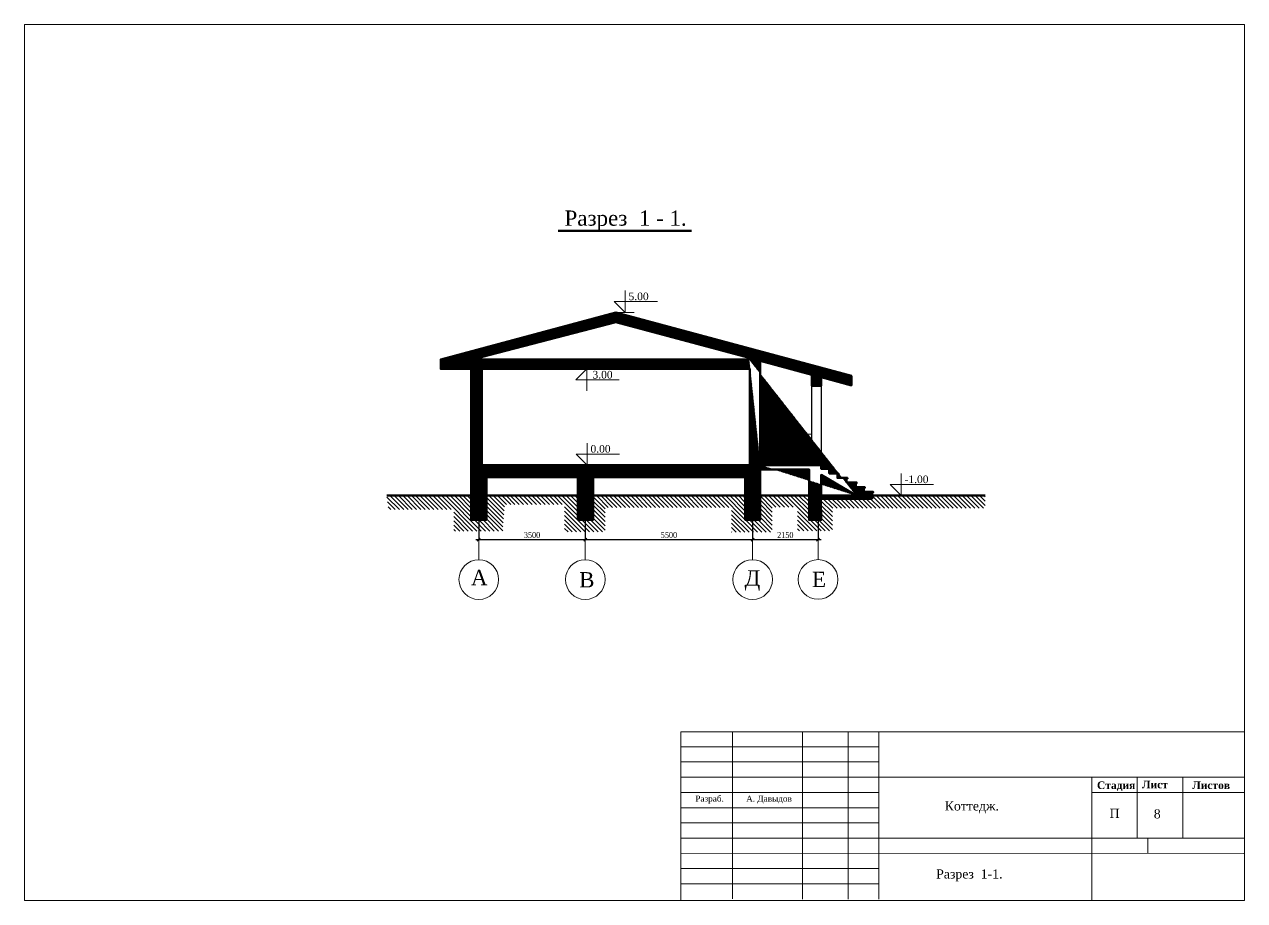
# Model space of a CAD drawing. Extents: x 1560470 to 2285577, y -245723 to 320220.
# Drawn here: x 2245475 to 2285577, y -245448 to -216664 of the extents above; entities that cross this region are included whole.
import ezdxf

# ---------------------------------------------------------------- set-up
doc = ezdxf.new("R2010")
doc.units = 0
doc.header["$LTSCALE"] = 500
doc.header["$MEASUREMENT"] = 0
doc.layers.get('0').update_dxf_attribs({"linetype": 'CONTINUOUS', "lineweight": 0, "plot": 0})
doc.layers.add('АР. Разрез', color=251, linetype='CONTINUOUS', lineweight=5)
doc.layers.get('0').off()
doc.styles.add('NAKLON', font='TIMESBD.TTF', dxfattribs={"height": 500})
doc.styles.get("Standard").update_dxf_attribs({"font": 'TIMES.TTF', "width": 0.8, "height": 200})
doc.dimstyles.new('ISO-25', dxfattribs={"dimtxt": 300, "dimasz": 100, "dimexe": 0, "dimexo": 0, "dimgap": 50, "dimtad": 1, "dimdec": 0, "dimrnd": 10, "dimtxsty": 'Standard', "dimblk": 'OBLIQUE', "dimcen": 100, "dimdle": 100, "dimadec": 0, "dimazin": 0, "dimtfac": 1, "dimtdec": 0, "dimtmove": 0, "dimatfit": 3, "dimldrblk": 'OBLIQUE', "dimfxl": 0, "dimarcsym": 0})

# ---------------------------------------------------------------- blocks, each defined once
blk = doc.blocks.new('_Oblique')
at = {"color": 0, "linetype": 'ByBlock', "lineweight": -2}
blk.add_line((-0.5, -0.5), (0.5, 0.5), dxfattribs=at)
blk = doc.blocks.new('*D507')
at = {"layer": 'АР. Разрез', "color": 0, "linetype": 'Continuous', "lineweight": -2, "ltscale": 0.13}
for p, q in [((2269408, -232351), (2269408, -233591)), ((2271558, -232351), (2271558, -233591)), ((2269308, -233591), (2271658, -233591))]:
    blk.add_line(p, q, dxfattribs=at)
at = {"layer": 'АР. Разрез', "color": 0, "linetype": 'Continuous', "lineweight": -2, "ltscale": 0.13, "xscale": 100, "yscale": 100, "zscale": 100, "rotation": 180}
blk.add_blockref('_Oblique', (2269408, -233591), dxfattribs=at)
at = {"layer": 'АР. Разрез', "color": 0, "linetype": 'Continuous', "lineweight": -2, "ltscale": 0.13, "xscale": 100, "yscale": 100, "zscale": 100}
blk.add_blockref('_Oblique', (2271558, -233591), dxfattribs=at)
at = {"layer": 'АР. Разрез', "color": 0, "linetype": 'Continuous', "lineweight": 9, "ltscale": 0.13, "insert": (2270483, -233439), "char_height": 200, "attachment_point": 5}
blk.add_mtext('2150', dxfattribs=at)
blk = doc.blocks.new('*D508')
at = {"layer": 'АР. Разрез', "color": 0, "linetype": 'Continuous', "lineweight": -2, "ltscale": 0.13}
for p, q in [((2260408, -232349), (2260408, -233591)), ((2263908, -232350), (2263908, -233591)), ((2260308, -233591), (2264008, -233591))]:
    blk.add_line(p, q, dxfattribs=at)
at = {"layer": 'АР. Разрез', "color": 0, "linetype": 'Continuous', "lineweight": -2, "ltscale": 0.13, "xscale": 100, "yscale": 100, "zscale": 100, "rotation": 180}
blk.add_blockref('_Oblique', (2260408, -233591), dxfattribs=at)
at = {"layer": 'АР. Разрез', "color": 0, "linetype": 'Continuous', "lineweight": -2, "ltscale": 0.13, "xscale": 100, "yscale": 100, "zscale": 100}
blk.add_blockref('_Oblique', (2263908, -233591), dxfattribs=at)
at = {"layer": 'АР. Разрез', "color": 0, "linetype": 'Continuous', "lineweight": 9, "ltscale": 0.13, "insert": (2262158, -233439), "char_height": 200, "attachment_point": 5}
blk.add_mtext('3500', dxfattribs=at)
blk = doc.blocks.new('*D509')
at = {"layer": 'АР. Разрез', "color": 0, "linetype": 'Continuous', "lineweight": -2, "ltscale": 0.13}
for p, q in [((2263908, -232350), (2263908, -233591)), ((2269408, -232351), (2269408, -233591)), ((2263808, -233591), (2269508, -233591))]:
    blk.add_line(p, q, dxfattribs=at)
at = {"layer": 'АР. Разрез', "color": 0, "linetype": 'Continuous', "lineweight": -2, "ltscale": 0.13, "xscale": 100, "yscale": 100, "zscale": 100, "rotation": 180}
blk.add_blockref('_Oblique', (2263908, -233591), dxfattribs=at)
at = {"layer": 'АР. Разрез', "color": 0, "linetype": 'Continuous', "lineweight": -2, "ltscale": 0.13, "xscale": 100, "yscale": 100, "zscale": 100}
blk.add_blockref('_Oblique', (2269408, -233591), dxfattribs=at)
at = {"layer": 'АР. Разрез', "color": 0, "linetype": 'Continuous', "lineweight": 9, "ltscale": 0.13, "insert": (2266658, -233439), "char_height": 200, "attachment_point": 5}
blk.add_mtext('5500', dxfattribs=at)

msp = doc.modelspace()

# ---------------------------------------------------------------- hatches: boundary and pattern name
at = {"layer": 'АР. Разрез', "linetype": 'Continuous', "lineweight": 0, "ltscale": 0.13}
h = msp.add_hatch(dxfattribs=at)
h.set_pattern_fill('ANSI31', color=5, scale=200, style=0)
h.set_pattern_definition([(45, (55024.852, 742.36), (-17.67766953, 17.67766953), [])])
h.paths.add_polyline_path([(2269311.1, -227981.2), (2260508.6, -227981.2), (2260508.6, -231142), (2269311.1, -231142)], flags=16)
edge = h.paths.add_edge_path()
edge.add_line((2272809.1, -232140.5), (2271657.2, -232140.5))
edge.add_line((2271657.2, -232140.5), (2271657.2, -231466))
edge.add_line((2271657.2, -231466), (2272807.2, -232140.7))
edge.add_line((2269660.8, -231141.9), (2271657.4, -231141.9))
edge.add_line((2271657.4, -231141.9), (2271657.4, -231261.5))
edge.add_line((2271657.4, -231261.5), (2271956.9, -231261.5))
edge.add_line((2271956.9, -231261.5), (2271956.9, -231292.2))
edge.add_line((2271956.9, -231292.2), (2271926, -231292.2))
edge.add_line((2271926, -231292.2), (2271926, -231412))
edge.add_line((2271926, -231412), (2272226.2, -231412))
edge.add_line((2272226.2, -231412), (2272226.2, -231442))
edge.add_line((2272226.2, -231442), (2272196.3, -231442))
edge.add_line((2272196.3, -231442), (2272196.3, -231561.8))
edge.add_line((2272196.3, -231561.8), (2272525.4, -231561.8))
edge.add_line((2272525.4, -231561.8), (2272525.4, -231591.6))
edge.add_line((2272525.4, -231591.6), (2272496.3, -231591.6))
edge.add_line((2272496.3, -231591.6), (2272496.3, -231711.9))
edge.add_line((2272496.3, -231711.9), (2272825.6, -231711.9))
edge.add_line((2272825.6, -231711.9), (2272825.6, -231741.5))
edge.add_line((2272825.6, -231741.5), (2272796, -231741.5))
edge.add_line((2272796, -231741.5), (2272796, -231863.7))
edge.add_line((2272796, -231863.7), (2273095.7, -231863.7))
edge.add_line((2273095.7, -231863.7), (2273095.7, -231893.8))
edge.add_line((2273095.7, -231893.8), (2273065.9, -231893.8))
edge.add_line((2273065.9, -231893.8), (2273065.9, -232015.9))
edge.add_line((2273065.9, -232015.9), (2273366.9, -232015.9))
edge.add_line((2273366.9, -232015.9), (2273366.9, -232044.8))
edge.add_line((2273366.9, -232044.8), (2273335.6, -232044.8))
edge.add_line((2273335.6, -232044.8), (2273335.6, -232246.8))
edge.add_line((2273335.6, -232246.8), (2271652.9, -232246.8))
edge.add_line((2271652.9, -232246.8), (2271661.1, -232941.9))
edge.add_line((2271661.1, -232941.9), (2271261.5, -232941.9))
edge.add_line((2271261.5, -232941.9), (2271261.5, -231280.6))
edge.add_line((2271261.5, -231280.6), (2269661, -231280.6))
edge.add_line((2269661, -231280.6), (2269661, -232937.1))
edge.add_line((2269661, -232937.1), (2269160.3, -232937.1))
edge.add_line((2269160.3, -232937.1), (2269160.3, -231541.4))
edge.add_line((2269160.3, -231541.4), (2264169.4, -231541.4))
edge.add_line((2264169.4, -231541.4), (2264169.4, -232938.4))
edge.add_line((2264169.4, -232938.4), (2263662.2, -232938.4))
edge.add_line((2263662.2, -232938.4), (2263662.2, -231541.9))
edge.add_line((2263662.2, -231541.9), (2260657.8, -231541.9))
edge.add_line((2260657.8, -231541.9), (2260657.8, -232943.4))
edge.add_line((2260657.8, -232943.4), (2260158.3, -232943.4))
edge.add_line((2260158.3, -232943.4), (2260158.3, -227981.3))
edge.add_line((2260158.3, -227981.3), (2259158.2, -227981.3))
edge.add_line((2259158.2, -227981.3), (2259158.2, -227671.6))
edge.add_line((2259158.2, -227671.6), (2264907.7, -226130.6))
edge.add_line((2264907.7, -226130.6), (2272657.1, -228209.5))
edge.add_line((2272657.1, -228209.5), (2272657.1, -228523.3))
edge.add_line((2272657.1, -228523.3), (2271658.9, -228253.8))
edge.add_line((2271658.9, -228253.8), (2271658.9, -228536.2))
edge.add_line((2271658.9, -228536.2), (2271355.2, -228536.2))
edge.add_line((2271355.2, -228536.2), (2271355.2, -228171.3))
edge.add_line((2271355.2, -228171.3), (2269660.7, -227717.9))
edge.add_line((2269660.7, -227717.9), (2269660.7, -231141.8))
edge.add_line((2269295.1, -227672), (2269295.1, -227619.5))
edge.add_line((2269295.1, -227619.5), (2264916.2, -226448.5))
edge.add_line((2264916.2, -226448.5), (2260491.2, -227600.7))
edge.add_line((2260491.2, -227600.7), (2260491.2, -227670.7))
edge.add_line((2260491.2, -227670.7), (2269294.6, -227670.7))
h = msp.add_hatch(dxfattribs=at)
h.set_pattern_fill('ANSI31', color=5, scale=800, angle=90, style=0)
h.set_pattern_definition([(135, (55024.85, 742.36), (-70.710678, -70.710678), [])])
edge = h.paths.add_edge_path()
edge.add_line((2277047.9, -232142.4), (2277047.9, -232556.6))
edge.add_line((2277047.9, -232556.6), (2272032.8, -232556.6))
edge.add_line((2272032.8, -232556.6), (2272032.8, -233302.4))
edge.add_line((2272032.8, -233302.4), (2270879.3, -233302.4))
edge.add_line((2270879.3, -233302.4), (2270879.3, -232526.1))
edge.add_line((2270879.3, -232526.1), (2270055.7, -232526.1))
edge.add_line((2270055.7, -232526.1), (2270055.7, -233341.7))
edge.add_line((2270055.7, -233341.7), (2268719.1, -233341.7))
edge.add_line((2268719.1, -233341.7), (2268719.1, -232531.5))
edge.add_line((2268719.1, -232531.5), (2264563, -232531.5))
edge.add_line((2264563, -232531.5), (2264563, -233331.1))
edge.add_line((2264563, -233331.1), (2263229.9, -233331.1))
edge.add_line((2263229.9, -233331.1), (2263229.9, -232437.4))
edge.add_line((2263229.9, -232437.4), (2261260.3, -232437.4))
edge.add_line((2261260.3, -232437.4), (2261193.8, -233306.8))
edge.add_line((2261193.8, -233306.8), (2259588.6, -233306.8))
edge.add_line((2259588.6, -233306.8), (2259588.6, -232598.5))
edge.add_line((2259588.6, -232598.5), (2257435.1, -232598.5))
edge.add_line((2257435.1, -232598.5), (2257386.3, -232142))
edge.add_line((2257386.3, -232142), (2260158.4, -232142))
edge.add_line((2260158.4, -232142), (2260158.4, -232943))
edge.add_line((2260158.4, -232943), (2260657.9, -232943))
edge.add_line((2260657.9, -232943), (2260657.9, -232142.4))
edge.add_line((2260657.9, -232142.4), (2263661.6, -232142.4))
edge.add_line((2263661.6, -232142.4), (2263661.6, -232938.5))
edge.add_line((2263661.6, -232938.5), (2264169, -232938.5))
edge.add_line((2264169, -232938.5), (2264169, -232142.4))
edge.add_line((2264169, -232142.4), (2269157.2, -232142.4))
edge.add_line((2269157.2, -232142.4), (2269157.2, -232937.1))
edge.add_line((2269157.2, -232937.1), (2269662.3, -232937.1))
edge.add_line((2269662.3, -232937.1), (2269662.3, -232142.1))
edge.add_line((2269662.3, -232142.1), (2271261.2, -232142.1))
edge.add_line((2271261.2, -232142.1), (2271261.2, -232941.9))
edge.add_line((2271261.2, -232941.9), (2271661.3, -232941.9))
edge.add_line((2271661.3, -232941.9), (2271652.8, -232246.4))
edge.add_line((2271652.8, -232246.4), (2273335.8, -232246.4))
edge.add_line((2273335.8, -232246.4), (2273335.8, -232142.8))
edge.add_line((2273335.8, -232142.8), (2277049.7, -232142.8))

# ---------------------------------------------------------------- linework, layer by layer
at = {"layer": 'АР. Разрез', "color": 5, "linetype": 'Continuous', "lineweight": 50, "ltscale": 0.13}
for p, q in [((2267398.2, -223447.8), (2263020.2, -223447.8)), ((2257387.9, -232142.2), (2260160.4, -232142.2)), ((2260656.3, -232142.2), (2263662.8, -232142.2)), ((2264168.1, -232142.2), (2269160.4, -232142.2)), ((2269660.1, -232142.2), (2271262.2, -232142.2)), ((2273336, -232142.2), (2277047.6, -232142.2))]:
    msp.add_line(p, q, dxfattribs=at)
at = {"layer": 'АР. Разрез', "color": 5, "linetype": 'Continuous', "lineweight": 15}
for p, q in [((2265223, -226130.1), (2264863, -225770.1)), ((2264863, -225770.1), (2266285.2, -225770.1)), ((2265223, -226130.1), (2265223, -225410.1)), ((2264927.3, -226130.1), (2265518.6, -226130.1)), ((2263956.5, -227979.8), (2263596.5, -228339.8)), ((2263956.5, -227979.8), (2263956.5, -228699.8)), ((2263596.5, -228339.8), (2265018.7, -228339.8)), ((2263971.5, -231139.3), (2263971.5, -230419.3)), ((2263611.5, -230779.3), (2265033.8, -230779.3)), ((2263971.5, -231139.3), (2263611.5, -230779.3)), ((2273932.6, -231780.3), (2275354.8, -231780.3)), ((2274292.6, -232140.3), (2273932.6, -231780.3)), ((2274292.6, -232140.3), (2274292.6, -231420.3)), ((2273066, -231892.8), (2273066, -232044.4)), ((2273366, -232014.4), (2273066, -232014.4)), ((2273366, -232044.4), (2273066, -232044.4)), ((2273096, -231862.8), (2273096, -231892.8)), ((2273336, -232044.4), (2273336, -232111.6)), ((2273366, -232014.4), (2273366, -232044.4)), ((2273996.9, -232140.3), (2274588.2, -232140.3)), ((2268750.9, -245396.3), (2268751.8, -239896.3)), ((2271050.9, -245396.7), (2271051.8, -239896.7)), ((2272550.9, -245396.9), (2272551.8, -239896.9)), ((2273550.9, -245397.1), (2273551.8, -239897.1)), ((2267051.7, -240396), (2273551.7, -240397.1)), ((2267051.5, -241396), (2273551.5, -241397.1)), ((2267051.4, -241896), (2273551.4, -241897.1)), ((2280553.4, -241899), (2285553.4, -241899.9)), ((2267051.3, -242896), (2273551.3, -242897.1)), ((2267051.2, -243396), (2273551.2, -243397.1)), ((2267051.1, -243896), (2285551.1, -243899.1)), ((2267051, -244396), (2273551, -244397.1)), ((2267050.9, -244896), (2273550.9, -244897.1))]:
    msp.add_line(p, q, dxfattribs=at)
at = {"layer": 'АР. Разрез', "color": 5, "linetype": 'Continuous', "lineweight": 0}
for p, q in [((2260407.6, -232540.9), (2260407.5, -234251)), ((2263907.6, -232540.9), (2263907.6, -234251)), ((2269407.6, -232540.9), (2269407.6, -234251)), ((2271558.6, -232537.9), (2271558.6, -234248))]:
    msp.add_line(p, q, dxfattribs=at)
at = {"layer": 'АР. Разрез', "color": 5, "linetype": 'Continuous', "lineweight": 15, "ltscale": 0.13}
for p, q in [((2267051.2, -239900.2), (2285553.2, -239900.2)), ((2267051.2, -245437.3), (2267051.2, -239900.2)), ((2273545.4, -240891.5), (2267054, -240891.5)), ((2267076.4, -241395.4), (2285547.5, -241395.4)), ((2280553.7, -241394.5), (2280553.7, -245448.4)), ((2282050.3, -241394.5), (2282050.3, -243392.3)), ((2283546.9, -241394.5), (2283546.9, -243392.3)), ((2267063.9, -242398.4), (2273551.7, -242398.4)), ((2273552.8, -243392.5), (2280546.6, -243392.5)), ((2280546.6, -243392.5), (2285547.2, -243392.5)), ((2282395.7, -243392.3), (2282395.7, -243895.4))]:
    msp.add_line(p, q, dxfattribs=at)
at = {"layer": 'АР. Разрез', "color": 5, "linetype": 'Continuous', "lineweight": 0, "ltscale": 0.13}
for points in [[(2285577.3, -245446.7), (2245474.8, -245446.7), (2245474.8, -216663.6), (2285577.3, -216663.6)], [(2271356, -230243.2), (2269657.4, -230243.2), (2269657.4, -230127.8), (2271356, -230127.8)]]:
    msp.add_lwpolyline(points, close=True, dxfattribs=at)
at = {"layer": 'АР. Разрез', "color": 5, "linetype": 'Continuous', "lineweight": 50, "ltscale": 0.13}
for points in [[(2269660.8, -231141.9), (2271657.4, -231141.9), (2271657.4, -231261.5), (2271956.9, -231261.5), (2271956.9, -231292.2), (2271926, -231292.2), (2271926, -231412), (2272226.2, -231412), (2272226.2, -231442), (2272196.3, -231442), (2272196.3, -231561.8), (2272525.4, -231561.8), (2272525.4, -231591.6), (2272496.3, -231591.6), (2272496.3, -231711.9), (2272825.6, -231711.9), (2272825.6, -231741.5), (2272796, -231741.5), (2272796, -231863.7), (2273095.7, -231863.7), (2273095.7, -231893.8), (2273065.9, -231893.8), (2273065.9, -232015.9), (2273366.9, -232015.9), (2273366.9, -232044.8), (2273335.6, -232044.8), (2273335.6, -232246.8), (2271652.9, -232246.8), (2271661.1, -232941.9), (2271261.5, -232941.9), (2271261.5, -231280.6), (2269661, -231280.6), (2269661, -232937.1), (2269160.3, -232937.1), (2269160.3, -231541.4), (2264169.4, -231541.4), (2264169.4, -232938.4), (2263662.2, -232938.4), (2263662.2, -231541.9), (2260657.8, -231541.9), (2260657.8, -232943.4), (2260158.3, -232943.4), (2260158.3, -227981.3), (2259158.2, -227981.3), (2259158.2, -227671.6), (2264907.7, -226130.6), (2272657.1, -228209.5), (2272657.1, -228523.3), (2271658.9, -228253.8), (2271658.9, -228536.2), (2271355.2, -228536.2), (2271355.2, -228171.3), (2269660.7, -227717.9), (2269660.7, -231141.8)], [(2269295.1, -227672), (2269295.1, -227619.5), (2264916.2, -226448.5), (2260491.2, -227600.7), (2260491.2, -227670.7), (2269294.6, -227670.7)], [(2272809.1, -232140.5), (2271657.2, -232140.5), (2271657.2, -231466), (2272807.2, -232140.7)]]:
    msp.add_lwpolyline(points, dxfattribs=at)
msp.add_lwpolyline([(2269311.1, -227981.2), (2260508.6, -227981.2), (2260508.6, -231142), (2269311.1, -231142)], close=True, dxfattribs=at)
at = {"layer": 'АР. Разрез', "color": 5, "linetype": 'Continuous', "lineweight": -3, "ltscale": 0.13}
msp.add_lwpolyline([(2271355.2, -228536.3), (2271657.1, -228536.3), (2271657.1, -231142.1), (2271355.2, -231142.1)], close=True, dxfattribs=at)
at = {"layer": 'АР. Разрез', "color": 5, "linetype": 'Continuous', "lineweight": 0, "ltscale": 0.13}
for points in [[(2269815.6, -230373.8), (2270051.7, -230674.1), (2269815.7, -230974.5), (2269815.6, -230373.8)], [(2269837.5, -230243.2), (2270113.7, -230595.1), (2270390.2, -230243.2), (2269837.5, -230243.2)], [(2270458.5, -230314.7), (2270175.8, -230674.1), (2270458.4, -231033.9), (2270458.4, -230314.7)], [(2270558, -230314.7), (2270840.6, -230674.1), (2270558, -231033.9), (2270558, -230314.7)], [(2271179, -230243.2), (2270902.7, -230595.1), (2270626.2, -230243.2), (2271179, -230243.2)], [(2271209, -230363.4), (2270964.8, -230674.1), (2271209, -230985.1), (2271209, -230363.4)], [(2270113.7, -230753.1), (2269807.4, -231142.9), (2270420.1, -231142.9), (2270113.7, -230753.1)], [(2270902.7, -230753.1), (2271209, -231142.9), (2270596.4, -231142.9), (2270902.7, -230753.1)]]:
    msp.add_lwpolyline(points, dxfattribs=at)
at = {"layer": 'АР. Разрез', "color": 5, "linetype": 'Continuous', "lineweight": 0}
for centre in [(2260408.3, -234902.4), (2263908.4, -234902.4), (2269408.3, -234902.4), (2271559.3, -234899.5)]:
    msp.add_circle(centre, 651.5, dxfattribs=at)

# ---------------------------------------------------------------- texts
at = {"layer": 'АР. Разрез', "color": 5, "linetype": 'Continuous', "lineweight": 15, "ltscale": 0.13}
msp.add_text('Разрез  1 - 1.', height=500, dxfattribs=at).set_placement((2263226, -223276.5))
at = {"layer": 'АР. Разрез', "color": 5, "linetype": 'Continuous', "lineweight": 15}
for s, height, p in [('5.00', 250, (2265331.4, -225723.5)), ('3.00', 250, (2264145.9, -228296.3)), ('0.00', 250, (2264080, -230732.6)), ('-1.00', 250, (2274401, -231733.7)), ('Разраб.', 200, (2267525.2, -242198.8)), ('А. Давыдов', 200, (2269195.6, -242198.8)), ('П', 300, (2281142, -242732.2)), ('8', 300, (2282592.8, -242748.7)), ('Разрез  1-1.', 300, (2275440.2, -244723.5))]:
    msp.add_text(s, height=height, dxfattribs=at).set_placement(p)
at = {"layer": 'АР. Разрез', "color": 5, "linetype": 'Continuous', "lineweight": 0}
for s, p in [('А', (2260151.6, -235086)), ('Д', (2269144.5, -235099.7)), ('В', (2263707.9, -235158)), ('Е', (2271361.4, -235147.2))]:
    msp.add_text(s, height=500, dxfattribs=at).set_placement(p)
at = {"layer": 'АР. Разрез', "color": 5, "linetype": 'Continuous', "lineweight": 15, "ltscale": 0.13, "style": 'NAKLON'}
for s, p in [('Стадия', (2280726, -241783.5)), ('Лист', (2282205.5, -241759.2)), ('Листов', (2283854.7, -241783.5))]:
    msp.add_text(s, height=250, dxfattribs=at).set_placement(p)
at = {"layer": 'АР. Разрез', "color": 5, "linetype": 'Continuous', "lineweight": 9}
msp.add_text('Коттедж.', height=300, dxfattribs=at).set_placement((2275721.6, -242488.6))

# ---------------------------------------------------------------- dimensions: what is measured, and where the dimension line sits
at = {"layer": 'АР. Разрез', "color": 5, "linetype": 'Continuous', "lineweight": 9, "ltscale": 0.13}
for base, p1, p2, picture, middle in [((2263907.6, -233590.6), (2260407.6, -232349.1), (2263907.6, -232350.1), '*D508', (2262157.6, -233438.8)), ((2269407.6, -233590.6), (2263907.6, -232350.1), (2269407.6, -232350.6), '*D509', (2266657.6, -233438.8)), ((2271557.5, -233590.6), (2269407.6, -232350.7), (2271557.5, -232350.7), '*D507', (2270482.5, -233438.8))]:
    dim = msp.add_linear_dim(base=base, p1=p1, p2=p2, angle=180, dimstyle='ISO-25', dxfattribs=at)
    dim.commit()
    dim.dimension.update_dxf_attribs({"geometry": picture, "text_midpoint": middle})

doc.saveas('drawing.dxf')
